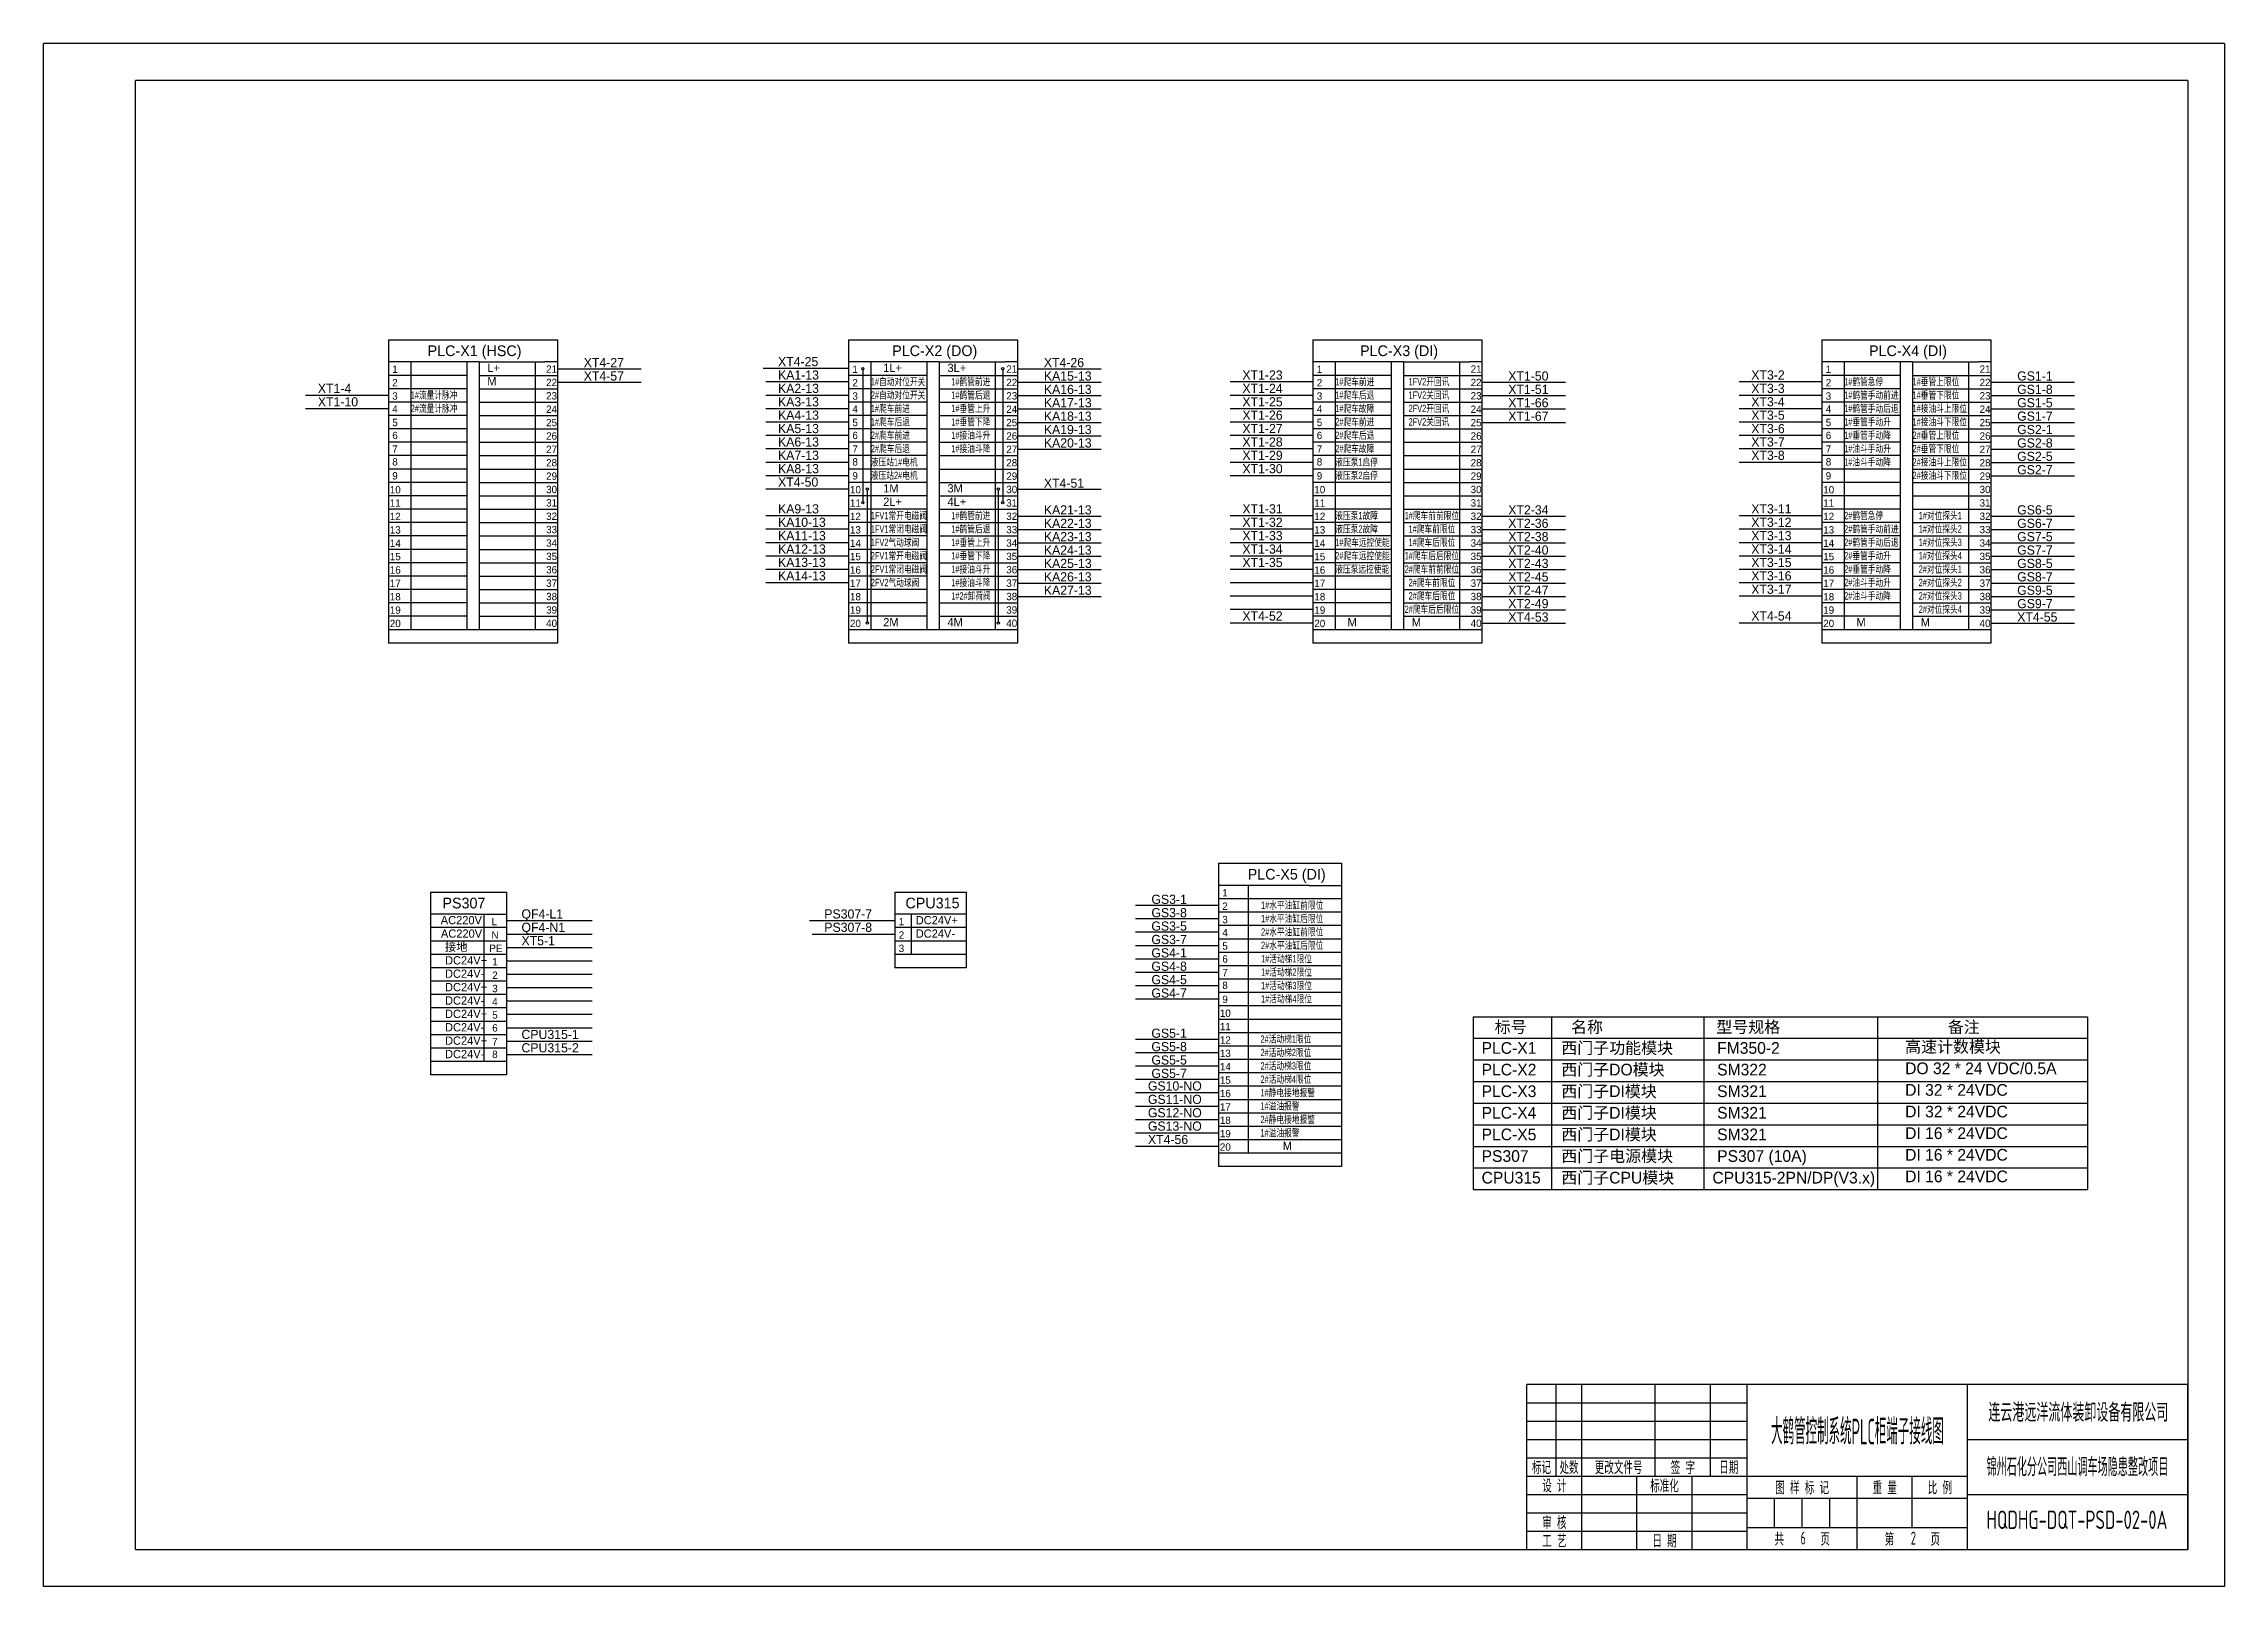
# Model space of a CAD drawing. Header units: millimetres. Extents: x 32626 to 72822, y 60047 to 123188.
# Drawn here: x 32626 to 37378, y 64401 to 67761 of the extents above; entities that cross this region are included whole.
import ezdxf
from ezdxf.enums import TextEntityAlignment as Align

# ---------------------------------------------------------------- set-up
doc = ezdxf.new("R2010")
doc.units = ezdxf.units.MM
doc.header["$LTSCALE"] = 10
for name, color, linetype in [('1轮廓实线层', 7, 'Continuous'), ('2细线层', 4, 'Continuous'), ('6文字层', 3, 'Continuous'), ('图框层', 7, 'Continuous')]:
    doc.layers.add(name, color=color, linetype=linetype)
doc.styles.get("Standard").update_dxf_attribs({"font": 'isocp.shx', "width": 0.707, "bigfont": 'hztxt.shx'})
doc.styles.add('样式 1', font='SIMYOU.TTF', dxfattribs={"width": 0.9, "height": 12})

msp = doc.modelspace()

# ---------------------------------------------------------------- linework, layer by layer
at = {"layer": '1轮廓实线层'}
for p, q in [((33377.3, 67115.6), (33745.5, 67115.6)), ((33377.3, 67115.6), (33377.3, 66454.9)), ((33745.5, 67115.6), (33745.5, 66454.9)), ((34380, 67115.6), (34748.2, 67115.6)), ((34380, 67115.6), (34380, 66454.9)), ((34748.2, 67115.6), (34748.2, 66454.9)), ((35391.9, 67115.6), (35760.1, 67115.6)), ((35391.9, 67115.6), (35391.9, 66454.9)), ((35760.1, 67115.6), (35760.1, 66454.9)), ((36500.9, 67115.6), (36869.1, 67115.6)), ((36500.9, 67115.6), (36500.9, 66454.9)), ((36869.1, 67115.6), (36869.1, 66454.9)), ((33404.3, 67067.3), (33377.3, 67067.3)), ((33547.9, 67067.3), (33404.3, 67067.3)), ((33425.9, 67067.3), (33425.9, 66484.1)), ((33574.9, 67067.3), (33547.9, 67067.3)), ((33547.9, 67067.3), (33547.9, 66484.1)), ((33574.9, 67067.3), (33574.9, 66484.1)), ((33574.9, 67067.3), (33718.5, 67067.3)), ((33696.9, 67067.3), (33696.9, 66484.1)), ((33745.5, 67067.3), (33718.5, 67067.3)), ((33745.5, 67052.3), (33928, 67052.3)), ((34380, 67052.7), (34193.8, 67052.7)), ((34407, 67067.3), (34380, 67067.3)), ((34550.6, 67067.3), (34407, 67067.3)), ((34428.6, 67067.3), (34428.6, 66484.1)), ((34577.6, 67067.3), (34550.6, 67067.3)), ((34550.6, 67067.3), (34550.6, 66484.1)), ((34577.6, 67067.3), (34577.6, 66484.1)), ((34577.6, 67067.3), (34721.2, 67067.3)), ((34699.6, 67067.3), (34699.6, 66484.1)), ((34748.2, 67067.3), (34721.2, 67067.3)), ((34748.2, 67052.3), (34930.8, 67052.3)), ((35418.9, 67067.3), (35391.9, 67067.3)), ((35562.5, 67067.3), (35418.9, 67067.3)), ((35440.5, 67067.3), (35440.5, 66484.1)), ((35589.5, 67067.3), (35562.5, 67067.3)), ((35562.5, 67067.3), (35562.5, 66484.1)), ((35589.5, 67067.3), (35589.5, 66484.1)), ((35589.5, 67067.3), (35733.1, 67067.3)), ((35711.5, 67067.3), (35711.5, 66484.1)), ((35760.1, 67067.3), (35733.1, 67067.3)), ((36527.9, 67067.3), (36500.9, 67067.3)), ((36671.5, 67067.3), (36527.9, 67067.3)), ((36549.5, 67067.3), (36549.5, 66484.1)), ((36698.5, 67067.3), (36671.5, 67067.3)), ((36671.5, 67067.3), (36671.5, 66484.1)), ((36698.5, 67067.3), (36698.5, 66484.1)), ((36698.5, 67067.3), (36842.1, 67067.3)), ((36820.5, 67067.3), (36820.5, 66484.1)), ((36869.1, 67067.3), (36842.1, 67067.3)), ((33547.9, 67038.1), (33377.3, 67038.1)), ((33547.9, 67009), (33377.3, 67009)), ((33574.9, 67038.1), (33745.5, 67038.1)), ((33574.9, 67009), (33745.5, 67009)), ((33745.5, 67023.2), (33928, 67023.2)), ((34380, 67023.6), (34199.6, 67023.6)), ((34550.6, 67038.1), (34380, 67038.1)), ((34550.6, 67009), (34380, 67009)), ((34577.6, 67038.1), (34748.2, 67038.1)), ((34577.6, 67009), (34748.2, 67009)), ((34748.2, 67023.2), (34930.8, 67023.2)), ((35391.9, 67023.6), (35211.4, 67023.6)), ((35562.5, 67038.1), (35391.9, 67038.1)), ((35562.5, 67009), (35391.9, 67009)), ((35589.5, 67038.1), (35760.1, 67038.1)), ((35589.5, 67009), (35760.1, 67009)), ((35760.1, 67023.2), (35942.6, 67023.2)), ((36500.9, 67023.6), (36320.4, 67023.6)), ((36671.5, 67038.1), (36500.9, 67038.1)), ((36671.5, 67009), (36500.9, 67009)), ((36698.5, 67038.1), (36869.1, 67038.1)), ((36698.5, 67009), (36869.1, 67009)), ((36869.1, 67023.2), (37051.6, 67023.2)), ((33377.3, 66994.4), (33196.8, 66994.4)), ((33377.3, 66965.2), (33196.8, 66965.2)), ((33547.9, 66979.8), (33377.3, 66979.8)), ((33574.9, 66979.8), (33745.5, 66979.8)), ((34380, 66994.4), (34199.6, 66994.4)), ((34380, 66965.2), (34199.6, 66965.2)), ((34550.6, 66979.8), (34380, 66979.8)), ((34577.6, 66979.8), (34748.2, 66979.8)), ((34748.2, 66994), (34930.8, 66994)), ((34748.2, 66964.8), (34930.8, 66964.8)), ((35391.9, 66994.4), (35211.4, 66994.4)), ((35391.9, 66965.2), (35211.4, 66965.2)), ((35562.5, 66979.8), (35391.9, 66979.8)), ((35589.5, 66979.8), (35760.1, 66979.8)), ((35760.1, 66994), (35942.6, 66994)), ((35760.1, 66964.8), (35942.6, 66964.8)), ((36500.9, 66994.4), (36320.4, 66994.4)), ((36500.9, 66965.2), (36320.4, 66965.2)), ((36671.5, 66979.8), (36500.9, 66979.8)), ((36698.5, 66979.8), (36869.1, 66979.8)), ((36869.1, 66994), (37051.6, 66994)), ((36869.1, 66964.8), (37051.6, 66964.8)), ((33547.9, 66950.7), (33377.3, 66950.7)), ((33547.9, 66921.5), (33377.3, 66921.5)), ((33574.9, 66950.7), (33745.5, 66950.7)), ((33574.9, 66921.5), (33745.5, 66921.5)), ((34380, 66936.1), (34199.6, 66936.1)), ((34550.6, 66950.7), (34380, 66950.7)), ((34550.6, 66921.5), (34380, 66921.5)), ((34577.6, 66950.7), (34748.2, 66950.7)), ((34577.6, 66921.5), (34748.2, 66921.5)), ((34748.2, 66935.7), (34930.8, 66935.7)), ((35391.9, 66936.1), (35211.4, 66936.1)), ((35562.5, 66950.7), (35391.9, 66950.7)), ((35562.5, 66921.5), (35391.9, 66921.5)), ((35589.5, 66950.7), (35760.1, 66950.7)), ((35589.5, 66921.5), (35760.1, 66921.5)), ((35760.1, 66935.7), (35942.6, 66935.7)), ((36500.9, 66936.1), (36320.4, 66936.1)), ((36671.5, 66950.7), (36500.9, 66950.7)), ((36671.5, 66921.5), (36500.9, 66921.5)), ((36698.5, 66950.7), (36869.1, 66950.7)), ((36698.5, 66921.5), (36869.1, 66921.5)), ((36869.1, 66935.7), (37051.6, 66935.7)), ((33547.9, 66892.3), (33377.3, 66892.3)), ((33547.9, 66863.2), (33377.3, 66863.2)), ((33574.9, 66892.3), (33745.5, 66892.3)), ((33574.9, 66863.2), (33745.5, 66863.2)), ((34380, 66906.9), (34199.6, 66906.9)), ((34380, 66877.8), (34199.6, 66877.8)), ((34550.6, 66892.3), (34380, 66892.3)), ((34550.6, 66863.2), (34380, 66863.2)), ((34577.6, 66892.3), (34748.2, 66892.3)), ((34577.6, 66863.2), (34748.2, 66863.2)), ((34748.2, 66906.5), (34930.8, 66906.5)), ((34748.2, 66877.4), (34930.8, 66877.4)), ((35391.9, 66906.9), (35211.4, 66906.9)), ((35391.9, 66877.8), (35211.4, 66877.8)), ((35562.5, 66892.3), (35391.9, 66892.3)), ((35562.5, 66863.2), (35391.9, 66863.2)), ((35589.5, 66892.3), (35760.1, 66892.3)), ((35589.5, 66863.2), (35760.1, 66863.2)), ((36500.9, 66906.9), (36320.4, 66906.9)), ((36500.9, 66877.8), (36320.4, 66877.8)), ((36671.5, 66892.3), (36500.9, 66892.3)), ((36671.5, 66863.2), (36500.9, 66863.2)), ((36698.5, 66892.3), (36869.1, 66892.3)), ((36698.5, 66863.2), (36869.1, 66863.2)), ((36869.1, 66906.5), (37051.6, 66906.5)), ((36869.1, 66877.4), (37051.6, 66877.4)), ((33547.9, 66834), (33377.3, 66834)), ((33574.9, 66834), (33745.5, 66834)), ((34380, 66848.6), (34199.6, 66848.6)), ((34380, 66819.4), (34199.6, 66819.4)), ((34550.6, 66834), (34380, 66834)), ((34577.6, 66834), (34748.2, 66834)), ((35391.9, 66848.6), (35211.4, 66848.6)), ((35391.9, 66819.4), (35211.4, 66819.4)), ((35562.5, 66834), (35391.9, 66834)), ((35589.5, 66834), (35760.1, 66834)), ((36500.9, 66848.6), (36320.4, 66848.6)), ((36671.5, 66834), (36500.9, 66834)), ((36698.5, 66834), (36869.1, 66834)), ((36869.1, 66848.2), (37051.6, 66848.2)), ((36869.1, 66819), (37051.6, 66819)), ((33547.9, 66804.9), (33377.3, 66804.9)), ((33547.9, 66775.7), (33377.3, 66775.7)), ((33574.9, 66804.9), (33745.5, 66804.9)), ((33574.9, 66775.7), (33745.5, 66775.7)), ((34380, 66790.3), (34199.6, 66790.3)), ((34550.6, 66804.9), (34380, 66804.9)), ((34550.6, 66775.7), (34380, 66775.7)), ((34577.6, 66804.9), (34748.2, 66804.9)), ((34577.6, 66775.7), (34748.2, 66775.7)), ((34748.2, 66789.9), (34930.8, 66789.9)), ((35562.5, 66804.9), (35391.9, 66804.9)), ((35562.5, 66775.7), (35391.9, 66775.7)), ((35589.5, 66804.9), (35760.1, 66804.9)), ((35589.5, 66775.7), (35760.1, 66775.7)), ((36671.5, 66804.9), (36500.9, 66804.9)), ((36671.5, 66775.7), (36500.9, 66775.7)), ((36698.5, 66804.9), (36869.1, 66804.9)), ((36698.5, 66775.7), (36869.1, 66775.7)), ((33547.9, 66746.5), (33377.3, 66746.5)), ((33574.9, 66746.5), (33745.5, 66746.5)), ((34380, 66732), (34199.6, 66732)), ((34550.6, 66746.5), (34380, 66746.5)), ((34577.6, 66746.5), (34748.2, 66746.5)), ((34748.2, 66731.6), (34930.8, 66731.6)), ((35391.9, 66732), (35211.4, 66732)), ((35562.5, 66746.5), (35391.9, 66746.5)), ((35589.5, 66746.5), (35760.1, 66746.5)), ((35760.1, 66731.6), (35942.6, 66731.6)), ((36500.9, 66732), (36320.4, 66732)), ((36671.5, 66746.5), (36500.9, 66746.5)), ((36698.5, 66746.5), (36869.1, 66746.5)), ((36869.1, 66731.6), (37051.6, 66731.6)), ((33547.9, 66717.4), (33377.3, 66717.4)), ((33547.9, 66688.2), (33377.3, 66688.2)), ((33574.9, 66717.4), (33745.5, 66717.4)), ((33574.9, 66688.2), (33745.5, 66688.2)), ((34380, 66702.8), (34199.6, 66702.8)), ((34380, 66673.6), (34199.6, 66673.6)), ((34550.6, 66717.4), (34380, 66717.4)), ((34550.6, 66688.2), (34380, 66688.2)), ((34577.6, 66717.4), (34748.2, 66717.4)), ((34577.6, 66688.2), (34748.2, 66688.2)), ((34748.2, 66702.4), (34930.8, 66702.4)), ((34748.2, 66673.2), (34930.8, 66673.2)), ((35391.9, 66702.8), (35211.4, 66702.8)), ((35391.9, 66673.6), (35211.4, 66673.6)), ((35562.5, 66717.4), (35391.9, 66717.4)), ((35562.5, 66688.2), (35391.9, 66688.2)), ((35589.5, 66717.4), (35760.1, 66717.4)), ((35589.5, 66688.2), (35760.1, 66688.2)), ((35760.1, 66702.4), (35942.6, 66702.4)), ((35760.1, 66673.2), (35942.6, 66673.2)), ((36500.9, 66702.8), (36320.4, 66702.8)), ((36500.9, 66673.6), (36320.4, 66673.6)), ((36671.5, 66717.4), (36500.9, 66717.4)), ((36671.5, 66688.2), (36500.9, 66688.2)), ((36698.5, 66717.4), (36869.1, 66717.4)), ((36698.5, 66688.2), (36869.1, 66688.2)), ((36869.1, 66702.4), (37051.6, 66702.4)), ((36869.1, 66673.2), (37051.6, 66673.2)), ((33547.9, 66659.1), (33377.3, 66659.1)), ((33547.9, 66629.9), (33377.3, 66629.9)), ((33574.9, 66659.1), (33745.5, 66659.1)), ((33574.9, 66629.9), (33745.5, 66629.9)), ((34380, 66644.5), (34199.6, 66644.5)), ((34550.6, 66659.1), (34380, 66659.1)), ((34550.6, 66629.9), (34380, 66629.9)), ((34577.6, 66659.1), (34748.2, 66659.1)), ((34577.6, 66629.9), (34748.2, 66629.9)), ((34748.2, 66644.1), (34930.8, 66644.1)), ((35391.9, 66644.5), (35211.4, 66644.5)), ((35562.5, 66659.1), (35391.9, 66659.1)), ((35562.5, 66629.9), (35391.9, 66629.9)), ((35589.5, 66659.1), (35760.1, 66659.1)), ((35589.5, 66629.9), (35760.1, 66629.9)), ((35760.1, 66644.1), (35942.6, 66644.1)), ((36500.9, 66644.5), (36320.4, 66644.5)), ((36671.5, 66659.1), (36500.9, 66659.1)), ((36671.5, 66629.9), (36500.9, 66629.9)), ((36698.5, 66659.1), (36869.1, 66659.1)), ((36698.5, 66629.9), (36869.1, 66629.9)), ((36869.1, 66644.1), (37051.6, 66644.1)), ((33547.9, 66600.7), (33377.3, 66600.7)), ((33574.9, 66600.7), (33745.5, 66600.7)), ((34380, 66615.3), (34199.6, 66615.3)), ((34380, 66586.2), (34199.6, 66586.2)), ((34550.6, 66600.7), (34380, 66600.7)), ((34577.6, 66600.7), (34748.2, 66600.7)), ((34748.2, 66614.9), (34930.8, 66614.9)), ((34748.2, 66585.8), (34930.8, 66585.8)), ((35391.9, 66615.3), (35211.4, 66615.3)), ((35391.9, 66586.2), (35211.4, 66586.2)), ((35562.5, 66600.7), (35391.9, 66600.7)), ((35589.5, 66600.7), (35760.1, 66600.7)), ((35760.1, 66614.9), (35942.6, 66614.9)), ((35760.1, 66585.8), (35942.6, 66585.8)), ((36500.9, 66615.3), (36320.4, 66615.3)), ((36500.9, 66586.2), (36320.4, 66586.2)), ((36671.5, 66600.7), (36500.9, 66600.7)), ((36698.5, 66600.7), (36869.1, 66600.7)), ((36869.1, 66614.9), (37051.6, 66614.9)), ((36869.1, 66585.8), (37051.6, 66585.8)), ((33547.9, 66571.6), (33377.3, 66571.6)), ((33547.9, 66542.4), (33377.3, 66542.4)), ((33574.9, 66571.6), (33745.5, 66571.6)), ((33574.9, 66542.4), (33745.5, 66542.4)), ((34550.6, 66571.6), (34380, 66571.6)), ((34550.6, 66542.4), (34380, 66542.4)), ((34577.6, 66571.6), (34748.2, 66571.6)), ((34577.6, 66542.4), (34748.2, 66542.4)), ((34748.2, 66556.6), (34930.8, 66556.6)), ((35391.9, 66557), (35211.4, 66557)), ((35562.5, 66571.6), (35391.9, 66571.6)), ((35562.5, 66542.4), (35391.9, 66542.4)), ((35589.5, 66571.6), (35760.1, 66571.6)), ((35589.5, 66542.4), (35760.1, 66542.4)), ((35760.1, 66556.6), (35942.6, 66556.6)), ((36500.9, 66557), (36320.4, 66557)), ((36671.5, 66571.6), (36500.9, 66571.6)), ((36671.5, 66542.4), (36500.9, 66542.4)), ((36698.5, 66571.6), (36869.1, 66571.6)), ((36698.5, 66542.4), (36869.1, 66542.4)), ((36869.1, 66556.6), (37051.6, 66556.6)), ((33547.9, 66513.3), (33377.3, 66513.3)), ((33745.5, 66484.1), (33377.3, 66484.1)), ((33574.9, 66513.3), (33745.5, 66513.3)), ((34550.6, 66513.3), (34380, 66513.3)), ((34748.2, 66484.1), (34380, 66484.1)), ((34577.6, 66513.3), (34748.2, 66513.3)), ((35391.9, 66527.8), (35211.4, 66527.8)), ((35391.9, 66498.7), (35211.4, 66498.7)), ((35562.5, 66513.3), (35391.9, 66513.3)), ((35760.1, 66484.1), (35391.9, 66484.1)), ((35589.5, 66513.3), (35760.1, 66513.3)), ((35760.1, 66527.4), (35942.6, 66527.4)), ((35760.1, 66498.3), (35942.6, 66498.3)), ((36500.9, 66498.7), (36320.4, 66498.7)), ((36671.5, 66513.3), (36500.9, 66513.3)), ((36869.1, 66484.1), (36500.9, 66484.1)), ((36698.5, 66513.3), (36869.1, 66513.3)), ((36869.1, 66527.4), (37051.6, 66527.4)), ((36869.1, 66498.3), (37051.6, 66498.3)), ((33745.5, 66454.9), (33377.3, 66454.9)), ((34748.2, 66454.9), (34380, 66454.9)), ((35760.1, 66454.9), (35391.9, 66454.9)), ((36869.1, 66454.9), (36500.9, 66454.9)), ((35186.1, 65975.4), (35453.8, 65975.4)), ((35186.1, 65975.4), (35186.1, 65314.7)), ((35453.8, 65975.4), (35453.8, 65314.7)), ((33469.1, 65912.7), (33634.8, 65912.7)), ((33469.1, 65912.7), (33469.1, 65514.5)), ((33634.8, 65912.7), (33634.8, 65514.5)), ((34480.9, 65912.7), (34636.1, 65912.7)), ((34480.9, 65912.7), (34480.9, 65747.7)), ((34636.1, 65912.7), (34636.1, 65747.7)), ((35213.1, 65927.1), (35186.1, 65927.1)), ((35356.7, 65927.1), (35213.1, 65927.1)), ((35250.6, 65927.1), (35250.6, 65343.9)), ((35383.7, 65927.1), (35356.7, 65927.1)), ((35383.7, 65927.1), (35453.8, 65927.1)), ((33537.6, 65864.4), (33469.1, 65864.4)), ((33564.6, 65864.4), (33537.6, 65864.4)), ((33564.6, 65864.4), (33634.8, 65864.4)), ((33585.6, 65864.4), (33585.6, 65543.6)), ((34507.9, 65864.4), (34480.9, 65864.4)), ((34636.1, 65864.4), (34507.9, 65864.4)), ((34516.8, 65864.4), (34516.8, 65776.9)), ((35186.1, 65883.3), (35005.6, 65883.3)), ((35453.8, 65897.9), (35186.1, 65897.9)), ((35453.8, 65868.8), (35186.1, 65868.8)), ((33634.8, 65835.2), (33469.1, 65835.2)), ((33821, 65849.8), (33634.8, 65849.8)), ((33821, 65820.6), (33634.8, 65820.6)), ((34480.9, 65849.8), (34294.7, 65849.8)), ((34480.9, 65820.6), (34300.5, 65820.6)), ((34636.1, 65835.2), (34480.9, 65835.2)), ((35186.1, 65854.2), (35005.6, 65854.2)), ((35186.1, 65825), (35005.6, 65825)), ((35453.8, 65839.6), (35186.1, 65839.6)), ((33634.8, 65806.1), (33469.1, 65806.1)), ((33634.8, 65776.9), (33469.1, 65776.9)), ((33821, 65791.5), (33634.8, 65791.5)), ((34636.1, 65806.1), (34480.9, 65806.1)), ((34636.1, 65776.9), (34480.9, 65776.9)), ((35186.1, 65795.9), (35005.6, 65795.9)), ((35453.8, 65810.4), (35186.1, 65810.4)), ((35453.8, 65781.3), (35186.1, 65781.3)), ((33634.8, 65747.7), (33469.1, 65747.7)), ((33821, 65762.3), (33634.8, 65762.3)), ((33821, 65733.2), (33634.8, 65733.2)), ((34636.1, 65747.7), (34480.9, 65747.7)), ((35186.1, 65766.7), (35005.6, 65766.7)), ((35186.1, 65737.5), (35005.6, 65737.5)), ((35453.8, 65752.1), (35186.1, 65752.1)), ((35453.8, 65723), (35186.1, 65723)), ((33634.8, 65718.6), (33469.1, 65718.6)), ((33634.8, 65689.4), (33469.1, 65689.4)), ((33821, 65704), (33634.8, 65704)), ((33821, 65674.8), (33634.8, 65674.8)), ((35186.1, 65708.4), (35005.6, 65708.4)), ((35186.1, 65679.2), (35005.6, 65679.2)), ((35453.8, 65693.8), (35186.1, 65693.8)), ((33634.8, 65660.3), (33469.1, 65660.3)), ((33634.8, 65631.1), (33469.1, 65631.1)), ((33821, 65645.7), (33634.8, 65645.7)), ((35453.8, 65664.6), (35186.1, 65664.6)), ((35453.8, 65635.5), (35186.1, 65635.5)), ((35741.4, 65640.6), (37079.4, 65640.6)), ((35741.4, 65640.6), (35741.4, 65264.7)), ((35911.7, 65640.6), (35911.7, 65264.7)), ((36243.7, 65640.6), (36243.7, 65264.7)), ((36622, 65640.6), (36622, 65264.7)), ((37079.4, 65640.6), (37079.4, 65264.7)), ((33634.8, 65601.9), (33469.1, 65601.9)), ((33821, 65616.5), (33634.8, 65616.5)), ((33821, 65587.4), (33634.8, 65587.4)), ((35186.1, 65591.7), (35005.6, 65591.7)), ((35453.8, 65606.3), (35186.1, 65606.3)), ((35741.4, 65594.3), (37079.4, 65594.3)), ((33634.8, 65572.8), (33469.1, 65572.8)), ((33634.8, 65543.6), (33469.1, 65543.6)), ((33821, 65558.2), (33634.8, 65558.2)), ((35186.1, 65562.6), (35005.6, 65562.6)), ((35186.1, 65533.4), (35005.6, 65533.4)), ((35453.8, 65577.2), (35186.1, 65577.2)), ((35453.8, 65548), (35186.1, 65548)), ((35741.4, 65547.2), (37079.4, 65547.2)), ((33634.8, 65514.5), (33469.1, 65514.5)), ((35186.1, 65504.3), (35005.6, 65504.3)), ((35453.8, 65518.8), (35186.1, 65518.8)), ((35453.8, 65489.7), (35186.1, 65489.7)), ((35741.4, 65500.1), (37079.4, 65500.1)), ((35186.1, 65475.1), (35005.6, 65475.1)), ((35186.1, 65445.9), (35005.6, 65445.9)), ((35453.8, 65460.5), (35186.1, 65460.5)), ((35741.4, 65453), (37079.4, 65453)), ((35186.1, 65416.8), (35005.6, 65416.8)), ((35186.1, 65387.6), (35005.6, 65387.6)), ((35453.8, 65431.4), (35186.1, 65431.4)), ((35453.8, 65402.2), (35186.1, 65402.2)), ((35741.4, 65406), (37079.4, 65406)), ((35186.1, 65358.5), (35005.6, 65358.5)), ((35453.8, 65373), (35186.1, 65373)), ((35453.8, 65343.9), (35186.1, 65343.9)), ((35741.4, 65358.9), (37079.4, 65358.9)), ((35453.8, 65314.7), (35186.1, 65314.7)), ((35741.4, 65311.8), (37079.4, 65311.8)), ((35741.4, 65264.7), (37079.4, 65264.7)), ((37298, 64840.5), (35858, 64840.5)), ((35858, 64480.5), (35858, 64840.5)), ((35858, 64480.5), (37298, 64480.5))]:
    msp.add_line(p, q, dxfattribs=at)
at = {"layer": '1轮廓实线层', "lineweight": 25}
for p, q in [((34411.1, 67050.2), (34411.1, 66763.6)), ((34715.9, 67050.2), (34715.9, 66763.6)), ((34420.9, 66787.8), (34420.9, 66501.2)), ((34706.1, 66787.8), (34706.1, 66501.2))]:
    msp.add_line(p, q, dxfattribs=at)
at = {"layer": '1轮廓实线层'}
for centre in [(34411.1, 67052.7), (34715.9, 67052.7), (34420.9, 66790.3), (34706.1, 66790.3), (34411.1, 66761.1), (34715.9, 66761.1), (34420.9, 66498.7), (34706.1, 66498.7)]:
    msp.add_circle(centre, 2.5, dxfattribs=at)
at = {"layer": '2细线层'}
for p, q in [((32626, 64400.5), (32626, 67760.5)), ((37378, 67760.5), (32626, 67760.5)), ((37378, 67760.5), (37378, 64400.5)), ((35922, 64640.5), (35922, 64840.5)), ((35978, 64640.5), (35978, 64840.5)), ((36138, 64640.5), (36138, 64840.5)), ((36258, 64640.5), (36258, 64840.5)), ((36338, 64480.5), (36338, 64840.5)), ((36818, 64480.5), (36818, 64840.5)), ((35858, 64800.5), (36338, 64800.5)), ((35858, 64760.5), (36338, 64760.5)), ((35858, 64720.5), (36338, 64720.5)), ((35858, 64680.5), (36338, 64680.5)), ((36818, 64720.5), (37298, 64720.5)), ((35858, 64640.5), (36818, 64640.5)), ((35978, 64480.5), (35978, 64640.5)), ((36098, 64480.5), (36098, 64640.5)), ((36218, 64480.5), (36218, 64640.5)), ((36578, 64480.5), (36578, 64640.5)), ((36698, 64528.5), (36698, 64640.5)), ((35858, 64600.5), (36338, 64600.5)), ((36338, 64592.5), (36818, 64592.5)), ((36398, 64528.5), (36398, 64592.5)), ((36458, 64528.5), (36458, 64592.5)), ((36518, 64528.5), (36518, 64592.5)), ((36818, 64600.5), (37298, 64600.5)), ((35858, 64560.5), (36338, 64560.5)), ((35858, 64520.5), (36338, 64520.5)), ((36338, 64528.5), (36818, 64528.5)), ((37378, 64400.5), (32626, 64400.5))]:
    msp.add_line(p, q, dxfattribs=at)
at = {"layer": '图框层'}
for p, q in [((32826, 64480.5), (32826, 67680.5)), ((37298, 67680.5), (32826, 67680.5)), ((37298, 67680.5), (37298, 64480.5)), ((37298, 64480.5), (37298, 64840.5)), ((32826, 64480.5), (37298, 64480.5))]:
    msp.add_line(p, q, dxfattribs=at)

# ---------------------------------------------------------------- texts
at = {"layer": '1轮廓实线层', "style": '样式 1'}
for s, height, p in [('PLC-X1 (HSC)', 23.333, (33565, 67080)), ('PLC-X2 (DO)', 23.333, (34567.8, 67080)), ('PLC-X3 (DI)', 23.333, (35579.6, 67080)), ('PLC-X4 (DI)', 23.333, (36688.6, 67080)), ('PLC-X5 (DI)', 23.333, (35334.7, 65939.8)), ('PS307', 23.33, (33541.9, 65877.1)), ('CPU315', 23.33, (34562.9, 65877.1))]:
    msp.add_text(s, height=height, dxfattribs=at).set_placement(p, align=Align.CENTER)
for s, height, p in [('1', 16, (33385.7, 67043.3)), ('L+', 18, (33592.8, 67045.4)), ('21', 16, (33721, 67043.7)), ('XT4-27', 20, (33802.9, 67055.9)), ('XT4-25', 20, (34226.3, 67058)), ('1', 16, (34388.4, 67043.3)), ('1L+', 18, (34455.5, 67045.4)), ('3L+', 18, (34595.5, 67045.4)), ('21', 16, (34723.7, 67043.7)), ('XT4-26', 20, (34805.6, 67055.9)), ('1', 16, (35400.3, 67043.3)), ('21', 16, (35735.6, 67043.7)), ('1', 16, (36509.3, 67043.3)), ('21', 16, (36844.6, 67043.7)), ('XT1-4', 20, (33223.6, 66999.7)), ('2', 16, (33385.7, 67014.2)), ('M', 18, (33592.8, 67016.3)), ('22', 16, (33721, 67014.6)), ('XT4-57', 20, (33802.9, 67026.7)), ('KA1-13', 20, (34226.3, 67028.9)), ('KA2-13', 20, (34226.3, 66999.7)), ('2', 16, (34388.4, 67014.2)), ('22', 16, (34723.7, 67014.6)), ('KA15-13', 20, (34805.6, 67026.7)), ('KA16-13', 20, (34805.6, 66997.5)), ('XT1-23', 20, (35238.2, 67028.9)), ('XT1-24', 20, (35238.2, 66999.7)), ('2', 16, (35400.3, 67014.2)), ('22', 16, (35735.6, 67014.6)), ('XT1-50', 20, (35817.5, 67026.7)), ('XT1-51', 20, (35817.5, 66997.5)), ('XT3-2', 20, (36347.1, 67028.9)), ('XT3-3', 20, (36347.1, 66999.7)), ('2', 16, (36509.3, 67014.2)), ('22', 16, (36844.6, 67014.6)), ('GS1-1', 20, (36926.5, 67026.7)), ('GS1-8', 20, (36926.5, 66997.5)), ('XT1-10', 20, (33223.6, 66970.5)), ('4', 16, (33385.7, 66956.5)), ('3', 16, (33385.7, 66985)), ('23', 16, (33721, 66985.5)), ('24', 16, (33721, 66956.3)), ('KA3-13', 20, (34226.3, 66970.5)), ('KA4-13', 20, (34226.3, 66941.4)), ('4', 16, (34388.4, 66956.5)), ('3', 16, (34388.4, 66985)), ('23', 16, (34723.7, 66985.5)), ('24', 16, (34723.7, 66956.3)), ('KA17-13', 20, (34805.6, 66968.4)), ('KA18-13', 20, (34805.6, 66939.2)), ('XT1-25', 20, (35238.2, 66970.5)), ('XT1-26', 20, (35238.2, 66941.4)), ('4', 16, (35400.3, 66956.5)), ('3', 16, (35400.3, 66985)), ('23', 16, (35735.6, 66985.5)), ('24', 16, (35735.6, 66956.3)), ('XT1-66', 20, (35817.5, 66968.4)), ('XT1-67', 20, (35817.5, 66939.2)), ('XT3-4', 20, (36347.1, 66970.5)), ('XT3-5', 20, (36347.1, 66941.4)), ('4', 16, (36509.3, 66956.5)), ('3', 16, (36509.3, 66985)), ('23', 16, (36844.6, 66985.5)), ('24', 16, (36844.6, 66956.3)), ('GS1-5', 20, (36926.5, 66968.4)), ('GS1-7', 20, (36926.5, 66939.2)), ('5', 16, (33385.7, 66927.4)), ('6', 16, (33385.7, 66899.2)), ('25', 16, (33721, 66927.2)), ('26', 16, (33721, 66898)), ('KA5-13', 20, (34226.3, 66912.2)), ('5', 16, (34388.4, 66927.4)), ('6', 16, (34388.4, 66899.2)), ('25', 16, (34723.7, 66927.2)), ('26', 16, (34723.7, 66898)), ('KA19-13', 20, (34805.6, 66910.1)), ('XT1-27', 20, (35238.2, 66912.2)), ('5', 16, (35400.3, 66927.4)), ('6', 16, (35400.3, 66899.2)), ('25', 16, (35735.6, 66927.2)), ('26', 16, (35735.6, 66898)), ('XT3-6', 20, (36347.1, 66912.2)), ('5', 16, (36509.3, 66927.4)), ('6', 16, (36509.3, 66899.2)), ('25', 16, (36844.6, 66927.2)), ('26', 16, (36844.6, 66898)), ('GS2-1', 20, (36926.5, 66910.1)), ('7', 16, (33385.7, 66869.5)), ('27', 16, (33721, 66868.9)), ('KA6-13', 20, (34226.3, 66883.1)), ('KA7-13', 20, (34226.3, 66853.9)), ('7', 16, (34388.4, 66869.5)), ('27', 16, (34723.7, 66868.9)), ('KA20-13', 20, (34805.6, 66880.9)), ('XT1-28', 20, (35238.2, 66883.1)), ('XT1-29', 20, (35238.2, 66853.9)), ('7', 16, (35400.3, 66869.5)), ('27', 16, (35735.6, 66868.9)), ('XT3-7', 20, (36347.1, 66883.1)), ('XT3-8', 20, (36347.1, 66853.9)), ('7', 16, (36509.3, 66869.5)), ('27', 16, (36844.6, 66868.9)), ('GS2-8', 20, (36926.5, 66880.9)), ('GS2-5', 20, (36926.5, 66851.7)), ('8', 16, (33385.7, 66841.7)), ('9', 16, (33385.7, 66811.3)), ('28', 16, (33721, 66839.8)), ('29', 16, (33721, 66810.6)), ('XT4-50', 20, (34226.3, 66795.6)), ('KA8-13', 20, (34226.3, 66824.7)), ('8', 16, (34388.4, 66841.7)), ('9', 16, (34388.4, 66811.3)), ('28', 16, (34723.7, 66839.8)), ('29', 16, (34723.7, 66810.6)), ('XT4-51', 20, (34805.6, 66793.4)), ('XT1-30', 20, (35238.2, 66824.7)), ('8', 16, (35400.3, 66841.7)), ('9', 16, (35400.3, 66811.3)), ('28', 16, (35735.6, 66839.8)), ('29', 16, (35735.6, 66810.6)), ('8', 16, (36509.3, 66841.7)), ('9', 16, (36509.3, 66811.3)), ('28', 16, (36844.6, 66839.8)), ('29', 16, (36844.6, 66810.6)), ('GS2-7', 20, (36926.5, 66822.6)), ('10', 16, (33380.4, 66781)), ('11', 16, (33380.4, 66751.9)), ('30', 16, (33721, 66781.5)), ('31', 16, (33721, 66752.3)), ('10', 16, (34383.1, 66781)), ('11', 16, (34383.1, 66751.9)), ('2L+', 18, (34455.5, 66753.8)), ('1M', 18, (34455.5, 66783)), ('4L+', 18, (34595.5, 66753.8)), ('3M', 18, (34595.5, 66783)), ('30', 16, (34723.7, 66781.5)), ('31', 16, (34723.7, 66752.3)), ('10', 16, (35395, 66781)), ('11', 16, (35395, 66751.9)), ('30', 16, (35735.6, 66781.5)), ('31', 16, (35735.6, 66752.3)), ('10', 16, (36503.9, 66781)), ('11', 16, (36503.9, 66751.9)), ('30', 16, (36844.6, 66781.5)), ('31', 16, (36844.6, 66752.3)), ('12', 16, (33380.4, 66722.8)), ('32', 16, (33721, 66723.2)), ('KA9-13', 20, (34226.3, 66737.3)), ('KA10-13', 20, (34226.3, 66708.1)), ('12', 16, (34383.1, 66722.8)), ('32', 16, (34723.7, 66723.2)), ('KA21-13', 20, (34805.6, 66735.1)), ('KA22-13', 20, (34805.6, 66705.9)), ('XT1-31', 20, (35238.2, 66737.3)), ('XT1-32', 20, (35238.2, 66708.1)), ('12', 16, (35395, 66722.8)), ('32', 16, (35735.6, 66723.2)), ('XT2-34', 20, (35817.5, 66735.1)), ('XT2-36', 20, (35817.5, 66705.9)), ('XT3-11', 20, (36347.1, 66737.3)), ('XT3-12', 20, (36347.1, 66708.1)), ('12', 16, (36503.9, 66722.8)), ('32', 16, (36844.6, 66723.2)), ('GS6-5', 20, (36926.5, 66735.1)), ('GS6-7', 20, (36926.5, 66705.9)), ('13', 16, (33380.4, 66693.6)), ('14', 16, (33380.4, 66664.5)), ('33', 16, (33721, 66694.1)), ('34', 16, (33721, 66664.9)), ('KA11-13', 20, (34226.3, 66678.9)), ('13', 16, (34383.1, 66693.6)), ('14', 16, (34383.1, 66664.5)), ('33', 16, (34723.7, 66694.1)), ('34', 16, (34723.7, 66664.9)), ('KA23-13', 20, (34805.6, 66676.8)), ('XT1-33', 20, (35238.2, 66678.9)), ('13', 16, (35395, 66693.6)), ('14', 16, (35395, 66664.5)), ('33', 16, (35735.6, 66694.1)), ('34', 16, (35735.6, 66664.9)), ('XT2-38', 20, (35817.5, 66676.8)), ('XT3-13', 20, (36347.1, 66678.9)), ('13', 16, (36503.9, 66693.6)), ('14', 16, (36503.9, 66664.5)), ('33', 16, (36844.6, 66694.1)), ('34', 16, (36844.6, 66664.9)), ('GS7-5', 20, (36926.5, 66676.8)), ('15', 16, (33380.4, 66635.4)), ('35', 16, (33721, 66635.8)), ('KA12-13', 20, (34226.3, 66649.8)), ('KA13-13', 20, (34226.3, 66620.6)), ('15', 16, (34383.1, 66635.4)), ('35', 16, (34723.7, 66635.8)), ('KA24-13', 20, (34805.6, 66647.6)), ('KA25-13', 20, (34805.6, 66618.5)), ('XT1-34', 20, (35238.2, 66649.8)), ('XT1-35', 20, (35238.2, 66620.6)), ('15', 16, (35395, 66635.4)), ('35', 16, (35735.6, 66635.8)), ('XT2-40', 20, (35817.5, 66647.6)), ('XT2-43', 20, (35817.5, 66618.5)), ('XT3-14', 20, (36347.1, 66649.8)), ('XT3-15', 20, (36347.1, 66620.6)), ('15', 16, (36503.9, 66635.4)), ('35', 16, (36844.6, 66635.8)), ('GS7-7', 20, (36926.5, 66647.6)), ('GS8-5', 20, (36926.5, 66618.5)), ('16', 16, (33380.4, 66606.2)), ('17', 16, (33380.4, 66577.1)), ('36', 16, (33721, 66606.7)), ('37', 16, (33721, 66577.5)), ('KA14-13', 20, (34226.3, 66591.5)), ('16', 16, (34383.1, 66606.2)), ('17', 16, (34383.1, 66577.1)), ('36', 16, (34723.7, 66606.7)), ('37', 16, (34723.7, 66577.5)), ('KA26-13', 20, (34805.6, 66589.3)), ('KA27-13', 20, (34805.6, 66560.1)), ('16', 16, (35395, 66606.2)), ('17', 16, (35395, 66577.1)), ('36', 16, (35735.6, 66606.7)), ('37', 16, (35735.6, 66577.5)), ('XT2-45', 20, (35817.5, 66589.3)), ('XT2-47', 20, (35817.5, 66560.1)), ('XT3-16', 20, (36347.1, 66591.5)), ('XT3-17', 20, (36347.1, 66562.3)), ('16', 16, (36503.9, 66606.2)), ('17', 16, (36503.9, 66577.1)), ('36', 16, (36844.6, 66606.7)), ('37', 16, (36844.6, 66577.5)), ('GS8-7', 20, (36926.5, 66589.3)), ('GS9-5', 20, (36926.5, 66560.1)), ('18', 16, (33380.4, 66547.9)), ('19', 16, (33380.4, 66518.8)), ('38', 16, (33721, 66548.4)), ('39', 16, (33721, 66519.2)), ('18', 16, (34383.1, 66547.9)), ('19', 16, (34383.1, 66518.8)), ('38', 16, (34723.7, 66548.4)), ('39', 16, (34723.7, 66519.2)), ('18', 16, (35395, 66547.9)), ('19', 16, (35395, 66518.8)), ('38', 16, (35735.6, 66548.4)), ('39', 16, (35735.6, 66519.2)), ('XT2-49', 20, (35817.5, 66531)), ('18', 16, (36503.9, 66547.9)), ('19', 16, (36503.9, 66518.8)), ('38', 16, (36844.6, 66548.4)), ('39', 16, (36844.6, 66519.2)), ('GS9-7', 20, (36926.5, 66531)), ('20', 16, (33380.4, 66489.7)), ('40', 16, (33721, 66490.1)), ('20', 16, (34383.1, 66489.7)), ('2M', 18, (34455.5, 66491.4)), ('4M', 18, (34595.5, 66491.4)), ('40', 16, (34723.7, 66490.1)), ('XT4-52', 20, (35238.2, 66504)), ('20', 16, (35395, 66489.7)), ('M', 18, (35467.4, 66491.4)), ('M', 18, (35607.4, 66491.4)), ('40', 16, (35735.6, 66490.1)), ('XT4-53', 20, (35817.5, 66501.8)), ('XT4-54', 20, (36347.1, 66504)), ('20', 16, (36503.9, 66489.7)), ('M', 18, (36576.3, 66491.4)), ('M', 18, (36716.4, 66491.4)), ('40', 16, (36844.6, 66490.1)), ('XT4-55', 20, (36926.5, 66501.8)), ('1', 16, (35194.5, 65903.1)), ('QF4-L1', 20, (33667.3, 65855.1)), ('PS307-7', 20, (34327.2, 65855.1)), ('GS3-1', 20, (35039.9, 65886.9)), ('GS3-8', 20, (35039.9, 65857.7)), ('2', 16, (35194.5, 65873.9)), ('AC220V', 18, (33491.4, 65842.5)), ('AC220V', 18, (33491.8, 65813.3)), ('N', 16, (33601.9, 65811.2)), ('L', 16, (33602.3, 65840.4)), ('XT5-1', 20, (33667.3, 65796.8)), ('QF4-N1', 20, (33667.3, 65825.9)), ('PS307-8', 20, (34327.2, 65825.9)), ('2', 16, (34489.3, 65811.2)), ('1', 16, (34489.3, 65840.4)), ('DC24V+', 18, (34526.4, 65842.5)), ('DC24V-', 18, (34526.4, 65813.3)), ('GS3-5', 20, (35039.9, 65828.6)), ('GS3-7', 20, (35039.9, 65799.4)), ('4', 16, (35194.5, 65816.3)), ('3', 16, (35194.5, 65844.8)), ('接地', 18, (33500.7, 65784.2)), ('DC24V+', 18, (33500.7, 65755)), ('PE', 16, (33597.2, 65782.1)), ('1', 16, (33603.5, 65752.9)), ('3', 16, (34489.3, 65782.1)), ('GS4-1', 20, (35039.9, 65770.3)), ('5', 16, (35194.5, 65787.2)), ('6', 16, (35194.5, 65759)), ('DC24V-', 18, (33500.7, 65725.9)), ('2', 16, (33603.5, 65723.7)), ('GS4-8', 20, (35039.9, 65741.1)), ('GS4-5', 20, (35039.9, 65711.9)), ('7', 16, (35194.5, 65729.3)), ('DC24V+', 18, (33500.7, 65696.7)), ('DC24V-', 18, (33500.7, 65667.5)), ('4', 16, (33603.5, 65666.1)), ('3', 16, (33603.5, 65694.6)), ('GS4-7', 20, (35039.9, 65682.8)), ('8', 16, (35194.5, 65701.5)), ('9', 16, (35194.5, 65671.1)), ('DC24V+', 18, (33500.7, 65638.4)), ('DC24V-', 18, (33500.7, 65609.2)), ('5', 16, (33603.5, 65637)), ('10', 16, (35189.1, 65640.8)), ('11', 16, (35189.1, 65611.7)), ('DC24V+', 18, (33500.7, 65580.1)), ('6', 16, (33603.5, 65608.8)), ('7', 16, (33603.5, 65579.1)), ('CPU315-1', 20, (33667.3, 65592.6)), ('CPU315-2', 20, (33667.3, 65563.5)), ('GS5-1', 20, (35039.9, 65595.3)), ('GS5-8', 20, (35039.9, 65566.1)), ('12', 16, (35189.1, 65582.5)), ('DC24V-', 18, (33500.7, 65550.9)), ('8', 16, (33603.5, 65551.3)), ('GS5-5', 20, (35039.9, 65537)), ('13', 16, (35189.1, 65553.4)), ('14', 16, (35189.1, 65524.3)), ('GS10-NO', 20, (35032.3, 65480.4)), ('GS5-7', 20, (35039.9, 65507.8)), ('15', 16, (35189.1, 65495.1)), ('GS11-NO', 20, (35032.3, 65451.2)), ('GS12-NO', 20, (35032.3, 65422.1)), ('16', 16, (35189.1, 65466)), ('17', 16, (35189.1, 65436.9)), ('GS13-NO', 20, (35032.3, 65392.9)), ('18', 16, (35189.1, 65407.7)), ('19', 16, (35189.1, 65378.6)), ('XT4-56', 20, (35032.3, 65363.8)), ('20', 16, (35189.1, 65349.4)), ('M', 18, (35326.1, 65351.2))]:
    msp.add_text(s, height=height, dxfattribs=at).set_placement(p)
at = {"layer": '1轮廓实线层', "style": '样式 1', "width": 0.75}
for s, p in [('1#流量计脉冲', (33425.9, 66987.1)), ('2#自动对位开关', (34428.6, 66987.1)), ('1#自动对位开关', (34428.6, 67016.3)), ('1#鹤管前进', (34603.9, 67016.3)), ('1#鹤管后退', (34603.9, 66987.1)), ('1#爬车前进', (35440.5, 67016.3)), ('1#爬车后退', (35440.5, 66987.1)), ('1FV2开回讯', (35600.4, 67016.3)), ('1FV2关回讯', (35600.4, 66987.1)), ('1#鹤管急停', (36549.5, 67016.3)), ('1#鹤管手动前进', (36549.5, 66987.1)), ('1#垂管上限位', (36698.5, 67016.3)), ('1#垂管下限位', (36698.5, 66987.1)), ('2#流量计脉冲', (33425.9, 66958)), ('1#爬车前进', (34428.6, 66958)), ('1#垂管上升', (34603.9, 66958)), ('1#爬车故障', (35440.5, 66958)), ('2FV2开回讯', (35600.4, 66958)), ('1#鹤管手动后退', (36549.5, 66958)), ('1#接油斗上限位', (36698.5, 66958)), ('2#爬车前进', (34428.6, 66899.6)), ('1#爬车后退', (34428.6, 66928.8)), ('1#垂管下降', (34603.9, 66928.8)), ('1#接油斗升', (34603.9, 66899.6)), ('2#爬车前进', (35440.5, 66928.8)), ('2#爬车后退', (35440.5, 66899.6)), ('2FV2关回讯', (35600.4, 66928.8)), ('1#垂管手动升', (36549.5, 66928.8)), ('1#垂管手动降', (36549.5, 66899.6)), ('2#垂管上限位', (36698.5, 66899.6)), ('1#接油斗下限位', (36698.5, 66928.8)), ('2#爬车后退', (34428.6, 66870.5)), ('1#接油斗降', (34603.9, 66870.5)), ('2#爬车故障', (35440.5, 66870.5)), ('1#油斗手动升', (36549.5, 66870.5)), ('2#垂管下限位', (36698.5, 66870.5)), ('液压站1#电机', (34428.6, 66841.3)), ('液压站2#电机', (34428.6, 66812.2)), ('液压泵1启停', (35440.5, 66841.3)), ('液压泵2启停', (35440.5, 66812.2)), ('1#油斗手动降', (36549.5, 66841.3)), ('2#接油斗上限位', (36698.5, 66841.3)), ('2#接油斗下限位', (36698.5, 66812.2)), ('1FV1常开电磁阀', (34428.6, 66724.7)), ('1#鹤管前进', (34603.9, 66724.7)), ('液压泵1故障', (35440.5, 66724.7)), ('1#爬车前前限位', (35591.8, 66724.7)), ('2#鹤管急停', (36549.5, 66724.7)), ('1#对位探头1', (36711.9, 66724.7)), ('1FV1常闭电磁阀', (34428.6, 66695.5)), ('1FV2气动球阀', (34428.6, 66666.4)), ('1#鹤管后退', (34603.9, 66695.5)), ('1#垂管上升', (34603.9, 66666.4)), ('液压泵2故障', (35440.5, 66695.5)), ('1#爬车远控使能', (35440.5, 66666.4)), ('1#爬车前限位', (35600.4, 66695.5)), ('1#爬车后限位', (35600.4, 66666.4)), ('2#鹤管手动前进', (36549.5, 66695.5)), ('2#鹤管手动后退', (36549.5, 66666.4)), ('1#对位探头2', (36711.9, 66695.5)), ('1#对位探头3', (36711.9, 66666.4)), ('2FV1常开电磁阀', (34428.6, 66637.2)), ('2FV1常闭电磁阀', (34428.6, 66608)), ('1#垂管下降', (34603.9, 66637.2)), ('1#接油斗升', (34603.9, 66608)), ('液压泵远控使能', (35440.5, 66608)), ('2#爬车远控使能', (35440.5, 66637.2)), ('2#爬车前前限位', (35591.8, 66608)), ('1#爬车后后限位', (35591.8, 66637.2)), ('2#垂管手动升', (36549.5, 66637.2)), ('2#垂管手动降', (36549.5, 66608)), ('2#对位探头1', (36711.9, 66608)), ('1#对位探头4', (36711.9, 66637.2)), ('2FV2气动球阀', (34428.6, 66578.9)), ('1#接油斗降', (34603.9, 66578.9)), ('2#爬车前限位', (35600.4, 66578.9)), ('2#油斗手动升', (36549.5, 66578.9)), ('2#对位探头2', (36711.9, 66578.9)), ('1#2#卸荷阀', (34603.9, 66549.7)), ('2#爬车后后限位', (35591.8, 66520.6)), ('2#爬车后限位', (35600.4, 66549.7)), ('2#油斗手动降', (36549.5, 66549.7)), ('2#对位探头3', (36711.9, 66549.7)), ('2#对位探头4', (36711.9, 66520.6)), ('1#水平油缸前限位', (35278.9, 65876.1)), ('1#水平油缸后限位', (35278.9, 65846.9)), ('2#水平油缸前限位', (35278.9, 65817.7)), ('2#水平油缸后限位', (35278.9, 65788.6)), ('1#活动梯1限位', (35278.9, 65759.4)), ('1#活动梯2限位', (35278.9, 65730.3)), ('1#活动梯3限位', (35278.9, 65701.1)), ('1#活动梯4限位', (35278.9, 65671.9)), ('2#活动梯1限位', (35277.7, 65584.5)), ('2#活动梯2限位', (35277.7, 65555.3)), ('2#活动梯3限位', (35277.7, 65526.1)), ('2#活动梯4限位', (35277.7, 65497)), ('1#静电接地报警', (35277.7, 65467.8)), ('1#溢油报警', (35277.7, 65438.7)), ('2#静电接地报警', (35277.7, 65409.5)), ('1#溢油报警', (35277.7, 65380.3))]:
    msp.add_text(s, height=16, dxfattribs=at).set_placement(p)
at = {"layer": '6文字层', "style": '样式 1'}
for s, height, p in [('标号', 25.51, (35788, 65606)), ('名称', 25.51, (35954.3, 65606)), ('型号规格', 25.51, (36270.9, 65606)), ('备注', 25.51, (36775.3, 65606)), ('PLC-X1', 25.51, (35759.4, 65560.4)), ('西门子功能模块', 25.51, (35933.1, 65560.4)), ('FM350-2', 25.51, (36272.7, 65560.4)), ('高速计数模块', 25.51, (36682.3, 65563.1)), ('PLC-X2', 25.51, (35759.4, 65513.3)), ('西门子DO模块', 25.51, (35933.1, 65513.3)), ('SM322', 25.51, (36272.7, 65513.3)), ('DO 32 * 24 VDC/0.5A', 25.515, (36682.3, 65516)), ('PLC-X3', 25.51, (35759.4, 65466.2)), ('西门子DI模块', 25.51, (35933.1, 65466.2)), ('SM321', 25.51, (36272.7, 65466.2)), ('DI 32 * 24VDC', 25.515, (36682.3, 65469)), ('PLC-X4', 25.51, (35759.4, 65419.2)), ('西门子DI模块', 25.51, (35933.1, 65419.2)), ('SM321', 25.51, (36272.7, 65419.2)), ('DI 32 * 24VDC', 25.515, (36682.3, 65421.9)), ('PLC-X5', 25.51, (35759.4, 65372.1)), ('西门子DI模块', 25.51, (35933.1, 65372.1)), ('SM321', 25.51, (36272.7, 65372.1)), ('DI 16 * 24VDC', 25.515, (36682.3, 65374.8)), ('PS307', 25.51, (35759.4, 65325)), ('西门子电源模块', 25.51, (35933.1, 65325)), ('PS307 (10A)', 25.515, (36272.7, 65325)), ('DI 16 * 24VDC', 25.515, (36682.3, 65327.7)), ('CPU315', 25.51, (35759.4, 65277.9)), ('西门子CPU模块', 25.51, (35933.1, 65277.9)), ('CPU315-2PN/DP(V3.x)', 25.515, (36262.4, 65277.9)), ('DI 16 * 24VDC', 25.515, (36682.3, 65280.7))]:
    msp.add_text(s, height=height, dxfattribs=at).set_placement(p)
at = {"layer": '6文字层', "width": 0.707}
for s, p in [('标记', (35890, 64660.5)), ('处数', (35950, 64660.5)), (' 更改文件号 ', (36058, 64660.5)), (' 签 字 ', (36198, 64660.5)), (' 日期 ', (36298, 64660.5)), (' 设 计 ', (35918, 64620.6)), (' 标准化 ', (36158, 64620.6)), (' 图 样 标 记 ', (36458, 64616.5)), (' 重 量 ', (36638, 64616.5)), (' 比 例 ', (36758, 64616.5)), (' 审 核 ', (35918, 64540.5)), (' 工 艺 ', (35918, 64500.5)), (' 日 期 ', (36158, 64500.5)), ('共       页', (36458, 64504.5)), ('第       页', (36698, 64504.5))]:
    msp.add_text(s, height=28, dxfattribs=at).set_placement(p, align=Align.MIDDLE)
at = {"layer": '6文字层', "flags": 8}
for tag, height, width, p, p2 in [('大鹤管控制系统PLC柜端子接线图', 56, 0.446978, (36390.3, 64709.6), (36766.6, 64709.6)), ('连云港远洋流体装卸设备有限公司', 40, 0.662669, (36863.7, 64759.1), (37255.9, 64759.1)), ('锦州石化分公司西山调车场隐患整改项目', 40, 0.557752, (36859.7, 64640.4), (37255.9, 64640.4)), ('HQDHG-DQT-PSD-02-0A', 40, 0.67262, (36859.7, 64525.6), (37253.9, 64525.6)), ('6', 28, 0.674953, (36454.6, 64491.7), (36465.9, 64491.7)), ('2', 28, 0.663388, (36694.6, 64491.7), (36705.9, 64491.7))]:
    msp.add_attdef(tag, text='', height=height, dxfattribs=dict(at, width=width)).set_placement(p, p2, align=Align.FIT)

doc.saveas('drawing.dxf')
